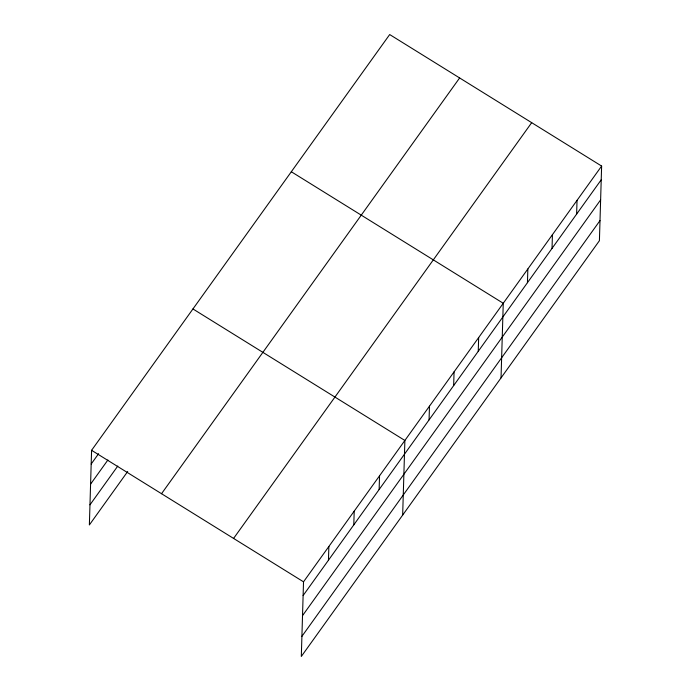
<?xml version="1.0" encoding="UTF-8"?>
<svg xmlns="http://www.w3.org/2000/svg" width="691" height="691" viewBox="0 0 691 691"><rect width="100%" height="100%" fill="white"/><g stroke="black" fill="none" stroke-linecap="round" stroke-linejoin="round"><path stroke-width="1.04" d="M601.628 166.065L303.522 581.831L301.311 656.45L599.408 240.693L601.628 166.065L389.689 34.55L91.592 450.307L89.372 524.935L127.688 471.495M328.458 560.211L328.864 546.486M353.792 524.875L354.207 511.15M379.134 489.53L379.54 475.814M402.663 515.089L404.883 440.469L192.944 308.955M429.068 419.895L429.474 406.17M453.659 385.595L454.065 371.87M478.25 351.287L478.656 337.571M501.035 377.891L503.255 303.271L291.317 171.748M527.44 282.688L527.846 268.972M552.031 248.389L552.437 234.664M576.622 214.089L577.037 200.364M91.177 464.032L98.597 453.693M90.581 484.132L107.891 459.999M89.968 504.836L117.781 466.045M161.53 493.711L459.627 77.953M233.584 538.427L531.69 122.67M303.116 595.547L601.222 179.79M302.52 615.646L600.626 199.889M301.907 636.351L600.004 220.593M91.592 450.307L303.522 581.831"/></g></svg>
